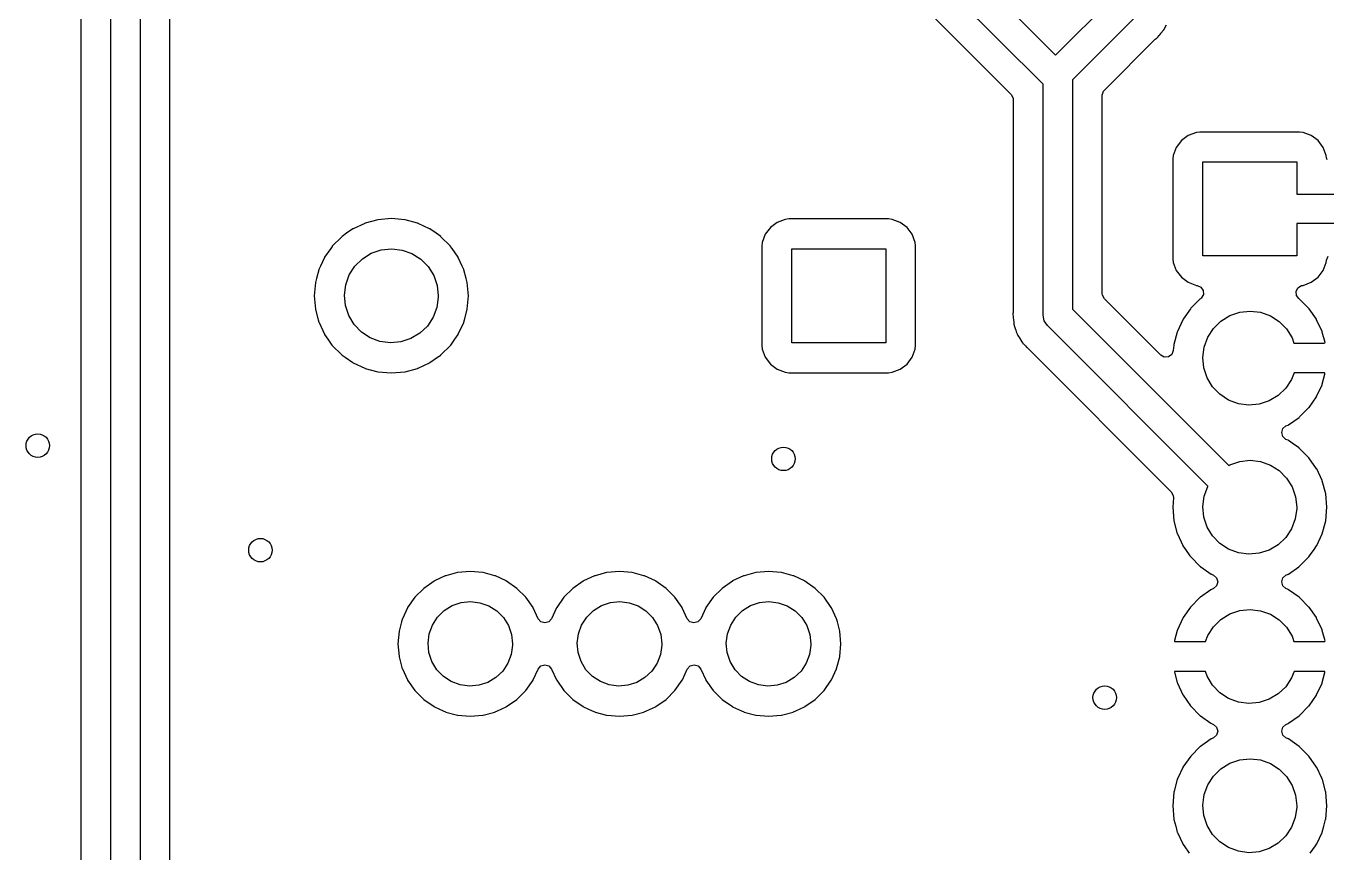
# Model space of a CAD drawing. Extents: x 10 to 287, y -200 to -10.
# Drawn here: x 137.47 to 159.62, y -94.08 to -80.01 of the extents above; entities that cross this region are included whole.
import ezdxf

# ---------------------------------------------------------------- set-up
doc = ezdxf.new("R2010")
doc.units = 0
doc.layers.add('BLACK', color=7, linetype='CONTINUOUS')

msp = doc.modelspace()

# ---------------------------------------------------------------- linework, layer by layer
at = {"layer": 'BLACK', "linetype": 'CONTINUOUS'}
for p, q in [((141.272, -66.7732), (155.003, -80.5038)), ((154.79, -80.9982), (140.992, -67.2)), ((140.818, -67.7454), (154.245, -81.1719)), ((138.401, -75.9229), (138.401, -95.4429)), ((138.91, -95.51), (138.91, -75.91)), ((139.41, -76.0136), (139.41, -95.4064)), ((139.918, -95.1436), (139.918, -76.2764)), ((155.003, -80.5038), (155.96, -79.5464)), ((156.387, -79.8268), (155.29, -80.9236)), ((156.86, -80.0513), (156.891, -79.9851)), ((156.731, -80.2085), (156.736, -80.2029)), ((156.736, -80.2029), (156.765, -80.1682)), ((156.736, -80.2029), (156.736, -80.2029)), ((156.765, -80.1682), (156.772, -80.1607)), ((156.772, -80.1607), (156.778, -80.155)), ((156.778, -80.155), (156.795, -80.1327)), ((156.795, -80.1327), (156.798, -80.1293)), ((156.798, -80.1293), (156.841, -80.0793)), ((156.841, -80.0793), (156.845, -80.0737)), ((156.841, -80.0793), (156.841, -80.0793)), ((156.845, -80.0737), (156.849, -80.0672)), ((156.849, -80.0672), (156.852, -80.0622)), ((156.852, -80.0622), (156.855, -80.057)), ((156.855, -80.057), (156.86, -80.0513)), ((155.835, -81.0973), (156.699, -80.2338)), ((156.699, -80.2338), (156.713, -80.2214)), ((156.713, -80.2214), (156.725, -80.2129)), ((156.725, -80.2128), (156.731, -80.2085)), ((156.725, -80.2129), (156.725, -80.2128)), ((154.79, -84.93), (154.79, -80.9982)), ((155.29, -80.9236), (155.29, -84.8264)), ((154.245, -81.1719), (154.279, -81.2342)), ((154.279, -81.2342), (154.281, -81.261)), ((154.281, -81.261), (154.281, -84.8629)), ((155.798, -81.1864), (155.819, -81.1183)), ((155.798, -84.5636), (155.798, -81.1864)), ((155.819, -81.1183), (155.835, -81.0973)), ((157.147, -81.9567), (157.059, -82.0733)), ((157.263, -81.8694), (157.147, -81.9567)), ((157.4, -81.8183), (157.263, -81.8694)), ((157.462, -81.8115), (157.4, -81.8183)), ((159.158, -81.8115), (157.462, -81.8115)), ((159.22, -81.8183), (159.158, -81.8115)), ((159.357, -81.8694), (159.22, -81.8183)), ((159.473, -81.9567), (159.357, -81.8694)), ((159.561, -82.0733), (159.473, -81.9567)), ((157.059, -82.0733), (157.008, -82.2097)), ((159.612, -82.2097), (159.561, -82.0733)), ((157.008, -82.2097), (157.001, -82.2719)), ((157.001, -82.2719), (157.001, -83.9681)), ((157.51, -83.92), (157.51, -82.32)), ((157.51, -82.32), (159.11, -82.32)), ((159.11, -82.32), (159.11, -82.87)), ((159.613, -82.2175), (159.612, -82.2097)), ((159.616, -82.2491), (159.613, -82.2175)), ((159.627, -82.2878), (159.616, -82.2491)), ((159.11, -82.87), (160.96, -82.87)), ((143.457, -83.3079), (143.246, -83.3643)), ((143.462, -83.3065), (143.457, -83.3079)), ((143.457, -83.3079), (143.457, -83.3079)), ((143.69, -83.2865), (143.462, -83.3065)), ((143.918, -83.3065), (143.69, -83.2865)), ((143.923, -83.3079), (143.918, -83.3065)), ((144.134, -83.3643), (143.923, -83.3079)), ((143.923, -83.3079), (143.923, -83.3079)), ((150.4, -83.2983), (150.263, -83.3494)), ((150.462, -83.2915), (150.4, -83.2983)), ((152.158, -83.2915), (150.462, -83.2915)), ((152.22, -83.2983), (152.158, -83.2915)), ((152.357, -83.3494), (152.22, -83.2983)), ((143.033, -83.4625), (142.928, -83.5359)), ((143.038, -83.4602), (143.033, -83.4625)), ((143.236, -83.368), (143.038, -83.4602)), ((143.038, -83.4602), (143.038, -83.4602)), ((143.241, -83.3657), (143.236, -83.368)), ((143.236, -83.368), (143.236, -83.368)), ((143.246, -83.3643), (143.241, -83.3657)), ((143.246, -83.3643), (143.246, -83.3643)), ((144.139, -83.3657), (144.134, -83.3643)), ((144.134, -83.3643), (144.134, -83.3643)), ((144.144, -83.368), (144.139, -83.3657)), ((144.342, -83.4602), (144.144, -83.368)), ((144.144, -83.368), (144.144, -83.368)), ((144.347, -83.4625), (144.342, -83.4602)), ((144.342, -83.4602), (144.342, -83.4602)), ((144.452, -83.5359), (144.347, -83.4625)), ((150.147, -83.4367), (150.059, -83.5533)), ((150.263, -83.3494), (150.147, -83.4367)), ((152.473, -83.4367), (152.357, -83.3494)), ((152.561, -83.5533), (152.473, -83.4367)), ((160.856, -83.37), (159.11, -83.37)), ((159.11, -83.37), (159.11, -83.92)), ((142.846, -83.5938), (142.684, -83.7557)), ((142.85, -83.5906), (142.846, -83.5938)), ((142.928, -83.5359), (142.85, -83.5906)), ((142.85, -83.5906), (142.85, -83.5906)), ((144.53, -83.5906), (144.452, -83.5359)), ((144.534, -83.5938), (144.53, -83.5906)), ((144.53, -83.5906), (144.53, -83.5906)), ((144.696, -83.7557), (144.534, -83.5938)), ((150.008, -83.6897), (150.001, -83.7519)), ((150.001, -83.7519), (150.001, -85.4481)), ((150.059, -83.5533), (150.008, -83.6897)), ((152.612, -83.6897), (152.561, -83.5533)), ((152.618, -83.7519), (152.612, -83.6897)), ((152.618, -85.4481), (152.618, -83.7519)), ((142.55, -83.9482), (142.482, -84.0936)), ((142.552, -83.9433), (142.55, -83.9482)), ((142.55, -83.9482), (142.55, -83.9482)), ((142.657, -83.7945), (142.552, -83.9433)), ((142.681, -83.7602), (142.657, -83.7945)), ((142.684, -83.7557), (142.681, -83.7602)), ((142.681, -83.7602), (142.681, -83.7602)), ((143.07, -84.0944), (143.197, -83.9696)), ((143.197, -83.9696), (143.349, -83.8761)), ((143.349, -83.8761), (143.518, -83.8187)), ((143.518, -83.8187), (143.696, -83.8)), ((143.696, -83.8), (143.873, -83.8211)), ((143.873, -83.8211), (144.041, -83.881)), ((144.041, -83.881), (144.191, -83.9765)), ((144.699, -83.7602), (144.696, -83.7557)), ((144.723, -83.7945), (144.699, -83.7602)), ((144.699, -83.7602), (144.699, -83.7602)), ((144.828, -83.9433), (144.723, -83.7945)), ((144.83, -83.9482), (144.828, -83.9433)), ((144.898, -84.0936), (144.83, -83.9482)), ((144.83, -83.9482), (144.83, -83.9482)), ((150.51, -85.4), (150.51, -83.8)), ((150.51, -83.8), (152.11, -83.8)), ((152.11, -83.8), (152.11, -85.4)), ((157.001, -83.9681), (157.008, -84.0303)), ((159.11, -83.92), (157.51, -83.92)), ((159.616, -83.9909), (159.643, -83.9253)), ((142.454, -84.1561), (142.415, -84.3038)), ((142.456, -84.1508), (142.454, -84.1561)), ((142.454, -84.1561), (142.454, -84.1561)), ((142.482, -84.0936), (142.456, -84.1508)), ((142.973, -84.2443), (143.07, -84.0944)), ((144.191, -83.9765), (144.317, -84.1031)), ((144.317, -84.1031), (144.411, -84.2543)), ((144.924, -84.1508), (144.898, -84.0936)), ((144.926, -84.1561), (144.924, -84.1508)), ((144.965, -84.3038), (144.926, -84.1561)), ((144.926, -84.1561), (144.926, -84.1561)), ((157.008, -84.0303), (157.059, -84.1667)), ((157.059, -84.1667), (157.147, -84.2833)), ((159.473, -84.2833), (159.561, -84.1667)), ((159.561, -84.1667), (159.612, -84.0303)), ((159.612, -84.0303), (159.616, -83.9909)), ((142.396, -84.3719), (142.377, -84.6)), ((142.415, -84.3038), (142.396, -84.3719)), ((142.89, -84.5888), (142.912, -84.4119)), ((142.912, -84.4119), (142.973, -84.2443)), ((144.411, -84.2543), (144.47, -84.4228)), ((144.984, -84.3719), (144.965, -84.3038)), ((145.003, -84.6), (144.984, -84.3719)), ((157.147, -84.2833), (157.263, -84.3706)), ((157.263, -84.3706), (157.4, -84.4217)), ((159.22, -84.4217), (159.357, -84.3706)), ((159.357, -84.3706), (159.473, -84.2833)), ((142.377, -84.6), (142.396, -84.8281)), ((142.907, -84.7663), (142.89, -84.5888)), ((144.49, -84.6223), (144.465, -84.799)), ((144.47, -84.4228), (144.49, -84.6)), ((144.49, -84.6), (144.49, -84.6223)), ((144.984, -84.8281), (145.003, -84.6)), ((155.801, -84.5904), (155.798, -84.5636)), ((155.835, -84.6527), (155.801, -84.5904)), ((157.4, -84.4217), (157.411, -84.423)), ((157.411, -84.423), (157.414, -84.4241)), ((157.414, -84.4241), (157.415, -84.4244)), ((157.415, -84.4244), (157.415, -84.4246)), ((157.415, -84.4246), (157.477, -84.4502)), ((157.477, -84.4502), (157.517, -84.5086)), ((157.52, -84.5796), (157.483, -84.6406)), ((157.517, -84.5086), (157.52, -84.5796)), ((159.098, -84.5254), (159.13, -84.462)), ((159.106, -84.596), (159.098, -84.5254)), ((159.146, -84.6465), (159.106, -84.596)), ((159.13, -84.462), (159.192, -84.4261)), ((159.192, -84.4261), (159.209, -84.423)), ((159.209, -84.423), (159.22, -84.4217)), ((142.396, -84.8281), (142.398, -84.8334)), ((142.398, -84.8334), (142.398, -84.8334)), ((142.398, -84.8334), (142.445, -85.0082)), ((142.964, -84.9356), (142.907, -84.7663)), ((144.465, -84.799), (144.402, -84.9657)), ((144.935, -85.0082), (144.982, -84.8334)), ((144.982, -84.8334), (144.984, -84.8281)), ((144.982, -84.8334), (144.982, -84.8334)), ((155.29, -84.8264), (157.951, -87.4874)), ((156.794, -85.6108), (155.835, -84.6527)), ((157.301, -84.8205), (157.176, -84.999)), ((157.308, -84.8121), (157.301, -84.8205)), ((157.462, -84.6581), (157.308, -84.8121)), ((157.473, -84.6491), (157.462, -84.6581)), ((157.483, -84.6406), (157.473, -84.6491)), ((158.138, -84.8787), (158.316, -84.86)), ((158.316, -84.86), (158.493, -84.8811)), ((159.145, -84.6475), (159.146, -84.6465)), ((159.158, -84.6581), (159.145, -84.6475)), ((159.312, -84.8121), (159.158, -84.6581)), ((159.319, -84.8205), (159.312, -84.8121)), ((159.444, -84.999), (159.319, -84.8205)), ((142.445, -85.0082), (142.456, -85.0492)), ((142.456, -85.0492), (142.458, -85.0542)), ((142.458, -85.0542), (142.458, -85.0542)), ((142.458, -85.0542), (142.55, -85.2518)), ((143.056, -85.0881), (142.964, -84.9356)), ((144.402, -84.9657), (144.303, -85.1142)), ((144.83, -85.2518), (144.922, -85.0542)), ((144.922, -85.0542), (144.924, -85.0492)), ((144.922, -85.0542), (144.922, -85.0542)), ((144.924, -85.0492), (144.935, -85.0082)), ((154.28, -84.8819), (154.277, -84.9033)), ((154.277, -84.9033), (154.277, -84.9106)), ((154.277, -84.9106), (154.277, -84.9106)), ((154.277, -84.9106), (154.281, -84.956)), ((154.281, -84.8629), (154.28, -84.8819)), ((154.281, -84.956), (154.281, -84.9662)), ((154.281, -84.9662), (154.281, -84.9743)), ((154.281, -84.9743), (154.282, -84.9779)), ((154.282, -84.9779), (154.285, -85.0025)), ((154.285, -85.0025), (154.285, -85.0069)), ((154.285, -85.0069), (154.289, -85.0492)), ((154.289, -85.0492), (154.291, -85.0796)), ((154.291, -85.0796), (154.293, -85.0866)), ((154.809, -85.0257), (154.79, -84.93)), ((154.863, -85.1068), (154.809, -85.0257)), ((157.171, -85.0085), (157.079, -85.2059)), ((157.176, -84.999), (157.171, -85.0085)), ((157.69, -85.1544), (157.817, -85.0296)), ((157.817, -85.0296), (157.969, -84.9361)), ((157.969, -84.9361), (158.138, -84.8787)), ((158.493, -84.8811), (158.661, -84.941)), ((158.661, -84.941), (158.811, -85.0365)), ((158.811, -85.0365), (158.937, -85.1631)), ((159.449, -85.0085), (159.444, -84.999)), ((159.541, -85.2059), (159.449, -85.0085)), ((142.55, -85.2518), (142.55, -85.2518)), ((142.55, -85.2518), (142.552, -85.2567)), ((142.552, -85.2567), (142.608, -85.3367)), ((143.18, -85.2164), (143.056, -85.0881)), ((143.329, -85.3141), (143.18, -85.2164)), ((144.174, -85.2372), (144.02, -85.3285)), ((144.303, -85.1142), (144.174, -85.2372)), ((144.772, -85.3367), (144.828, -85.2567)), ((144.828, -85.2567), (144.83, -85.2518)), ((144.83, -85.2518), (144.83, -85.2518)), ((154.293, -85.0866), (154.295, -85.0926)), ((154.295, -85.0926), (154.296, -85.0984)), ((154.296, -85.0984), (154.297, -85.1057)), ((154.297, -85.1057), (154.322, -85.1743)), ((154.322, -85.1743), (154.323, -85.1785)), ((154.323, -85.1785), (154.334, -85.2108)), ((154.334, -85.2108), (154.346, -85.2479)), ((154.346, -85.2479), (154.349, -85.2542)), ((154.349, -85.2542), (154.352, -85.2596)), ((154.352, -85.2596), (154.355, -85.2651)), ((154.355, -85.2651), (154.357, -85.2719)), ((154.357, -85.2719), (154.361, -85.2781)), ((154.361, -85.2781), (154.361, -85.2781)), ((154.361, -85.2781), (154.397, -85.333)), ((157.596, -87.8398), (154.863, -85.1068)), ((157.075, -85.2162), (157.018, -85.4267)), ((157.079, -85.2059), (157.075, -85.2162)), ((157.532, -85.4719), (157.593, -85.3043)), ((157.593, -85.3043), (157.69, -85.1544)), ((158.937, -85.1631), (159.031, -85.3143)), ((159.545, -85.2162), (159.541, -85.2059)), ((159.593, -85.3935), (159.545, -85.2162)), ((142.608, -85.3367), (142.679, -85.4375)), ((142.679, -85.4375), (142.684, -85.4443)), ((142.684, -85.4443), (142.846, -85.6062)), ((143.496, -85.3762), (143.329, -85.3141)), ((143.673, -85.3998), (143.496, -85.3762)), ((143.851, -85.3837), (143.673, -85.3998)), ((144.02, -85.3285), (143.851, -85.3837)), ((144.534, -85.6062), (144.696, -85.4443)), ((144.696, -85.4443), (144.701, -85.4375)), ((144.701, -85.4375), (144.772, -85.3367)), ((150.001, -85.4481), (150.008, -85.5103)), ((150.008, -85.5103), (150.059, -85.6467)), ((152.11, -85.4), (150.51, -85.4)), ((152.561, -85.6467), (152.612, -85.5103)), ((152.612, -85.5103), (152.618, -85.4481)), ((154.397, -85.333), (154.4, -85.3367)), ((154.4, -85.3367), (154.437, -85.3991)), ((154.437, -85.3991), (154.441, -85.4033)), ((154.441, -85.4033), (154.441, -85.4033)), ((154.441, -85.4033), (154.445, -85.4075)), ((154.445, -85.4075), (154.445, -85.4075)), ((154.445, -85.4075), (154.447, -85.4105)), ((154.447, -85.4105), (154.45, -85.4137)), ((154.45, -85.4137), (154.454, -85.4199)), ((154.454, -85.4199), (154.488, -85.4515)), ((154.488, -85.4515), (154.51, -85.4731)), ((154.51, -85.4731), (154.513, -85.4755)), ((154.513, -85.4755), (156.974, -87.937)), ((157.016, -85.4375), (157.008, -85.5327)), ((157.018, -85.4267), (157.016, -85.4375)), ((157.51, -85.6488), (157.532, -85.4719)), ((159.031, -85.3143), (159.063, -85.406)), ((159.063, -85.406), (159.578, -85.406)), ((159.578, -85.406), (159.591, -85.402)), ((159.591, -85.402), (159.593, -85.3935)), ((142.846, -85.6062), (142.85, -85.6094)), ((142.85, -85.6094), (142.85, -85.6094)), ((142.85, -85.6094), (142.904, -85.6467)), ((142.904, -85.6467), (143.033, -85.7375)), ((143.033, -85.7375), (143.038, -85.7398)), ((143.038, -85.7398), (143.038, -85.7398)), ((143.038, -85.7398), (143.236, -85.832)), ((144.144, -85.832), (144.342, -85.7398)), ((144.342, -85.7398), (144.347, -85.7375)), ((144.342, -85.7398), (144.342, -85.7398)), ((144.347, -85.7375), (144.476, -85.6467)), ((144.476, -85.6467), (144.53, -85.6094)), ((144.53, -85.6094), (144.534, -85.6062)), ((144.53, -85.6094), (144.53, -85.6094)), ((150.059, -85.6467), (150.147, -85.7633)), ((152.473, -85.7633), (152.561, -85.6467)), ((156.854, -85.6444), (156.794, -85.6108)), ((156.925, -85.6405), (156.854, -85.6444)), ((156.982, -85.5988), (156.925, -85.6405)), ((157.008, -85.5327), (156.982, -85.5988)), ((157.527, -85.8263), (157.51, -85.6488)), ((143.236, -85.832), (143.241, -85.8343)), ((143.241, -85.8343), (143.246, -85.8357)), ((143.246, -85.8357), (143.246, -85.8357)), ((143.246, -85.8357), (143.457, -85.8921)), ((143.457, -85.8921), (143.457, -85.8921)), ((143.457, -85.8921), (143.462, -85.8935)), ((143.462, -85.8935), (143.69, -85.9135)), ((143.69, -85.9135), (143.918, -85.8935)), ((143.918, -85.8935), (143.923, -85.8921)), ((143.923, -85.8921), (144.134, -85.8357)), ((143.923, -85.8921), (143.923, -85.8921)), ((144.134, -85.8357), (144.139, -85.8343)), ((144.134, -85.8357), (144.134, -85.8357)), ((144.139, -85.8343), (144.144, -85.832)), ((150.147, -85.7633), (150.263, -85.8506)), ((150.263, -85.8506), (150.4, -85.9017)), ((150.4, -85.9017), (150.462, -85.9085)), ((150.462, -85.9085), (152.158, -85.9085)), ((152.158, -85.9085), (152.22, -85.9017)), ((152.22, -85.9017), (152.357, -85.8506)), ((152.357, -85.8506), (152.473, -85.7633)), ((157.584, -85.9956), (157.527, -85.8263)), ((159.064, -85.914), (159.022, -86.0257)), ((159.583, -85.914), (159.064, -85.914)), ((159.545, -86.1038), (159.591, -85.9315)), ((159.591, -85.9174), (159.583, -85.914)), ((159.591, -85.9315), (159.591, -85.9174)), ((157.676, -86.1481), (157.584, -85.9956)), ((157.8, -86.2764), (157.676, -86.1481)), ((158.923, -86.1742), (158.794, -86.2972)), ((159.022, -86.0257), (158.923, -86.1742)), ((159.449, -86.3115), (159.541, -86.1141)), ((159.541, -86.1141), (159.545, -86.1038)), ((157.949, -86.3741), (157.8, -86.2764)), ((158.116, -86.4362), (157.949, -86.3741)), ((158.64, -86.3885), (158.471, -86.4437)), ((158.794, -86.2972), (158.64, -86.3885)), ((159.319, -86.4995), (159.444, -86.321)), ((159.444, -86.321), (159.449, -86.3115)), ((158.293, -86.4598), (158.116, -86.4362)), ((158.471, -86.4437), (158.293, -86.4598)), ((159.158, -86.6619), (159.312, -86.5079)), ((159.312, -86.5079), (159.319, -86.4995)), ((158.875, -86.8608), (158.927, -86.8155)), ((158.927, -86.8155), (158.962, -86.7994)), ((158.962, -86.7994), (158.971, -86.7939)), ((158.971, -86.7939), (159.149, -86.669)), ((159.149, -86.669), (159.158, -86.6619)), ((158.854, -86.9287), (158.875, -86.8608)), ((158.874, -86.997), (158.854, -86.9287)), ((158.927, -87.0439), (158.874, -86.997)), ((158.962, -87.0602), (158.927, -87.0439)), ((158.967, -87.0625), (158.962, -87.0602)), ((158.962, -87.0602), (158.962, -87.0602)), ((159.072, -87.1359), (158.967, -87.0625)), ((159.15, -87.1906), (159.072, -87.1359)), ((159.154, -87.1938), (159.15, -87.1906)), ((159.15, -87.1906), (159.15, -87.1906)), ((159.316, -87.3557), (159.154, -87.1938)), ((157.951, -87.4874), (157.969, -87.4761)), ((157.969, -87.4761), (158.138, -87.4187)), ((158.138, -87.4187), (158.316, -87.4)), ((158.316, -87.4), (158.493, -87.4211)), ((158.493, -87.4211), (158.661, -87.481)), ((158.661, -87.481), (158.811, -87.5765)), ((159.448, -87.5433), (159.316, -87.3557)), ((158.811, -87.5765), (158.937, -87.7031)), ((158.937, -87.7031), (159.031, -87.8543)), ((159.45, -87.5482), (159.448, -87.5433)), ((159.542, -87.7458), (159.45, -87.5482)), ((159.45, -87.5482), (159.45, -87.5482)), ((156.974, -87.937), (157.008, -87.9993)), ((157.532, -88.0119), (157.593, -87.8443)), ((157.593, -87.8443), (157.596, -87.8398)), ((159.031, -87.8543), (159.09, -88.0228)), ((159.544, -87.7508), (159.542, -87.7458)), ((159.604, -87.9719), (159.544, -87.7508)), ((157.011, -88.0371), (156.997, -88.2)), ((157.008, -87.9993), (157.011, -88.0371)), ((157.51, -88.1888), (157.532, -88.0119)), ((159.09, -88.0228), (159.11, -88.2)), ((159.623, -88.2), (159.604, -87.9719)), ((156.997, -88.2), (157.016, -88.4281)), ((157.527, -88.3663), (157.51, -88.1888)), ((157.584, -88.5356), (157.527, -88.3663)), ((159.085, -88.399), (159.022, -88.5657)), ((159.11, -88.2223), (159.085, -88.399)), ((159.11, -88.2), (159.11, -88.2223)), ((159.604, -88.4281), (159.623, -88.2)), ((157.016, -88.4281), (157.076, -88.6492)), ((157.676, -88.6881), (157.584, -88.5356)), ((159.022, -88.5657), (158.923, -88.7142)), ((159.544, -88.6492), (159.604, -88.4281)), ((157.076, -88.6492), (157.078, -88.6542)), ((157.078, -88.6542), (157.078, -88.6542)), ((157.078, -88.6542), (157.17, -88.8518)), ((157.8, -88.8164), (157.676, -88.6881)), ((157.949, -88.9141), (157.8, -88.8164)), ((158.794, -88.8372), (158.64, -88.9285)), ((158.923, -88.7142), (158.794, -88.8372)), ((159.45, -88.8518), (159.542, -88.6542)), ((159.542, -88.6542), (159.544, -88.6492)), ((159.542, -88.6542), (159.542, -88.6542)), ((157.17, -88.8518), (157.17, -88.8518)), ((157.17, -88.8518), (157.172, -88.8567)), ((157.172, -88.8567), (157.214, -88.9167)), ((157.214, -88.9167), (157.29, -89.0252)), ((157.29, -89.0252), (157.304, -89.0443)), ((157.304, -89.0443), (157.466, -89.2062)), ((158.116, -88.9762), (157.949, -88.9141)), ((158.293, -88.9998), (158.116, -88.9762)), ((158.471, -88.9837), (158.293, -88.9998)), ((158.64, -88.9285), (158.471, -88.9837)), ((159.154, -89.2062), (159.316, -89.0443)), ((159.316, -89.0443), (159.33, -89.0252)), ((159.33, -89.0252), (159.406, -88.9167)), ((159.406, -88.9167), (159.448, -88.8567)), ((159.448, -88.8567), (159.45, -88.8518)), ((159.45, -88.8518), (159.45, -88.8518)), ((145.035, -89.2918), (144.821, -89.3105)), ((145.249, -89.3105), (145.035, -89.2918)), ((147.575, -89.2918), (147.361, -89.3105)), ((147.789, -89.3105), (147.575, -89.2918)), ((150.115, -89.2918), (149.901, -89.3105)), ((150.329, -89.3105), (150.115, -89.2918)), ((157.466, -89.2062), (157.47, -89.2094)), ((157.47, -89.2094), (157.47, -89.2094)), ((157.47, -89.2094), (157.477, -89.2141)), ((157.477, -89.2141), (157.653, -89.3375)), ((158.967, -89.3375), (159.143, -89.2141)), ((159.143, -89.2141), (159.15, -89.2094)), ((159.15, -89.2094), (159.154, -89.2062)), ((159.15, -89.2094), (159.15, -89.2094)), ((144.418, -89.457), (144.242, -89.5803)), ((144.423, -89.4547), (144.418, -89.457)), ((144.608, -89.3685), (144.423, -89.4547)), ((144.423, -89.4547), (144.423, -89.4547)), ((144.613, -89.3662), (144.608, -89.3685)), ((144.608, -89.3685), (144.608, -89.3685)), ((144.619, -89.3648), (144.613, -89.3662)), ((144.816, -89.312), (144.619, -89.3648)), ((144.619, -89.3648), (144.619, -89.3648)), ((144.821, -89.3105), (144.816, -89.312)), ((144.816, -89.312), (144.816, -89.312)), ((145.254, -89.312), (145.249, -89.3105)), ((145.451, -89.3648), (145.254, -89.312)), ((145.254, -89.312), (145.254, -89.312)), ((145.457, -89.3662), (145.451, -89.3648)), ((145.451, -89.3648), (145.451, -89.3648)), ((145.462, -89.3685), (145.457, -89.3662)), ((145.647, -89.4547), (145.462, -89.3685)), ((145.462, -89.3685), (145.462, -89.3685)), ((145.652, -89.457), (145.647, -89.4547)), ((145.647, -89.4547), (145.647, -89.4547)), ((145.828, -89.5803), (145.652, -89.457)), ((146.958, -89.457), (146.782, -89.5803)), ((146.963, -89.4547), (146.958, -89.457)), ((147.148, -89.3685), (146.963, -89.4547)), ((146.963, -89.4547), (146.963, -89.4547)), ((147.153, -89.3662), (147.148, -89.3685)), ((147.148, -89.3685), (147.148, -89.3685)), ((147.159, -89.3648), (147.153, -89.3662)), ((147.356, -89.312), (147.159, -89.3648)), ((147.159, -89.3648), (147.159, -89.3648)), ((147.361, -89.3105), (147.356, -89.312)), ((147.356, -89.312), (147.356, -89.312)), ((147.794, -89.312), (147.789, -89.3105)), ((147.991, -89.3648), (147.794, -89.312)), ((147.794, -89.312), (147.794, -89.312)), ((147.997, -89.3662), (147.991, -89.3648)), ((147.991, -89.3648), (147.991, -89.3648)), ((148.002, -89.3685), (147.997, -89.3662)), ((148.187, -89.4547), (148.002, -89.3685)), ((148.002, -89.3685), (148.002, -89.3685)), ((148.192, -89.457), (148.187, -89.4547)), ((148.187, -89.4547), (148.187, -89.4547)), ((148.368, -89.5803), (148.192, -89.457)), ((149.498, -89.457), (149.322, -89.5803)), ((149.503, -89.4547), (149.498, -89.457)), ((149.688, -89.3685), (149.503, -89.4547)), ((149.503, -89.4547), (149.503, -89.4547)), ((149.693, -89.3662), (149.688, -89.3685)), ((149.688, -89.3685), (149.688, -89.3685)), ((149.699, -89.3648), (149.693, -89.3662)), ((149.896, -89.312), (149.699, -89.3648)), ((149.699, -89.3648), (149.699, -89.3648)), ((149.901, -89.3105), (149.896, -89.312)), ((149.896, -89.312), (149.896, -89.312)), ((150.334, -89.312), (150.329, -89.3105)), ((150.531, -89.3648), (150.334, -89.312)), ((150.334, -89.312), (150.334, -89.312)), ((150.537, -89.3662), (150.531, -89.3648)), ((150.531, -89.3648), (150.531, -89.3648)), ((150.542, -89.3685), (150.537, -89.3662)), ((150.727, -89.4547), (150.542, -89.3685)), ((150.542, -89.3685), (150.542, -89.3685)), ((150.732, -89.457), (150.727, -89.4547)), ((150.727, -89.4547), (150.727, -89.4547)), ((150.908, -89.5803), (150.732, -89.457)), ((157.653, -89.3375), (157.658, -89.3398)), ((157.658, -89.3398), (157.658, -89.3398)), ((157.658, -89.3398), (157.693, -89.3561)), ((157.693, -89.3561), (157.746, -89.403)), ((157.766, -89.4713), (157.745, -89.5392)), ((157.746, -89.403), (157.766, -89.4713)), ((158.854, -89.4693), (158.875, -89.4013)), ((158.874, -89.5376), (158.854, -89.4693)), ((158.875, -89.4013), (158.927, -89.3561)), ((158.927, -89.3561), (158.962, -89.3398)), ((158.962, -89.3398), (158.967, -89.3375)), ((158.962, -89.3398), (158.962, -89.3398)), ((144.09, -89.7323), (143.967, -89.9084)), ((144.242, -89.5803), (144.09, -89.7323)), ((145.98, -89.7323), (145.828, -89.5803)), ((146.103, -89.9084), (145.98, -89.7323)), ((146.63, -89.7323), (146.507, -89.9084)), ((146.782, -89.5803), (146.63, -89.7323)), ((148.52, -89.7323), (148.368, -89.5803)), ((148.643, -89.9084), (148.52, -89.7323)), ((149.17, -89.7323), (149.047, -89.9084)), ((149.322, -89.5803), (149.17, -89.7323)), ((151.06, -89.7323), (150.908, -89.5803)), ((151.183, -89.9084), (151.06, -89.7323)), ((157.471, -89.731), (157.462, -89.7381)), ((157.649, -89.6061), (157.471, -89.731)), ((157.658, -89.6006), (157.649, -89.6061)), ((157.693, -89.5845), (157.658, -89.6006)), ((157.745, -89.5392), (157.693, -89.5845)), ((158.927, -89.5845), (158.874, -89.5376)), ((158.962, -89.6006), (158.927, -89.5845)), ((158.971, -89.6061), (158.962, -89.6006)), ((159.149, -89.731), (158.971, -89.6061)), ((159.158, -89.7381), (159.149, -89.731)), ((143.965, -89.9134), (143.879, -90.0968)), ((143.967, -89.9084), (143.965, -89.9134)), ((143.965, -89.9134), (143.965, -89.9134)), ((144.592, -89.9576), (144.728, -89.8735)), ((144.728, -89.8735), (144.88, -89.8218)), ((144.88, -89.8218), (145.04, -89.805)), ((145.04, -89.805), (145.199, -89.824)), ((145.199, -89.824), (145.351, -89.8779)), ((145.351, -89.8779), (145.486, -89.9639)), ((146.105, -89.9134), (146.103, -89.9084)), ((146.191, -90.0968), (146.105, -89.9134)), ((146.105, -89.9134), (146.105, -89.9134)), ((146.505, -89.9134), (146.419, -90.0968)), ((146.507, -89.9084), (146.505, -89.9134)), ((146.505, -89.9134), (146.505, -89.9134)), ((147.132, -89.9576), (147.268, -89.8735)), ((147.268, -89.8735), (147.42, -89.8218)), ((147.42, -89.8218), (147.58, -89.805)), ((147.58, -89.805), (147.739, -89.824)), ((147.739, -89.824), (147.891, -89.8779)), ((147.891, -89.8779), (148.026, -89.9639)), ((148.645, -89.9134), (148.643, -89.9084)), ((148.731, -90.0968), (148.645, -89.9134)), ((148.645, -89.9134), (148.645, -89.9134)), ((149.045, -89.9134), (148.959, -90.0968)), ((149.047, -89.9084), (149.045, -89.9134)), ((149.045, -89.9134), (149.045, -89.9134)), ((149.672, -89.9576), (149.808, -89.8735)), ((149.808, -89.8735), (149.96, -89.8218)), ((149.96, -89.8218), (150.12, -89.805)), ((150.12, -89.805), (150.279, -89.824)), ((150.279, -89.824), (150.431, -89.8779)), ((150.431, -89.8779), (150.566, -89.9639)), ((151.185, -89.9134), (151.183, -89.9084)), ((151.271, -90.0968), (151.185, -89.9134)), ((151.185, -89.9134), (151.185, -89.9134)), ((157.301, -89.9005), (157.176, -90.079)), ((157.308, -89.8921), (157.301, -89.9005)), ((157.462, -89.7381), (157.308, -89.8921)), ((158.138, -89.9587), (158.316, -89.94)), ((158.316, -89.94), (158.493, -89.9611)), ((159.312, -89.8921), (159.158, -89.7381)), ((159.319, -89.9005), (159.312, -89.8921)), ((159.444, -90.079), (159.319, -89.9005)), ((143.864, -90.15), (143.821, -90.3109)), ((143.875, -90.1085), (143.864, -90.15)), ((143.876, -90.1032), (143.875, -90.1085)), ((143.875, -90.1085), (143.875, -90.1085)), ((143.879, -90.0968), (143.876, -90.1032)), ((144.39, -90.2049), (144.477, -90.0699)), ((144.477, -90.0699), (144.592, -89.9576)), ((145.486, -89.9639), (145.599, -90.0778)), ((145.599, -90.0778), (145.684, -90.2139)), ((146.236, -90.149), (146.191, -90.0968)), ((146.304, -90.1695), (146.236, -90.149)), ((146.372, -90.15), (146.304, -90.1695)), ((146.419, -90.0968), (146.372, -90.15)), ((146.93, -90.2049), (147.017, -90.0699)), ((147.017, -90.0699), (147.132, -89.9576)), ((148.026, -89.9639), (148.139, -90.0778)), ((148.139, -90.0778), (148.224, -90.2139)), ((148.776, -90.149), (148.731, -90.0968)), ((148.844, -90.1695), (148.776, -90.149)), ((148.912, -90.15), (148.844, -90.1695)), ((148.959, -90.0968), (148.912, -90.15)), ((149.47, -90.2049), (149.557, -90.0699)), ((149.557, -90.0699), (149.672, -89.9576)), ((150.566, -89.9639), (150.679, -90.0778)), ((150.679, -90.0778), (150.764, -90.2139)), ((151.274, -90.1032), (151.271, -90.0968)), ((151.275, -90.1085), (151.274, -90.1032)), ((151.286, -90.15), (151.275, -90.1085)), ((151.275, -90.1085), (151.275, -90.1085)), ((151.329, -90.3109), (151.286, -90.15)), ((157.171, -90.0885), (157.079, -90.2859)), ((157.176, -90.079), (157.171, -90.0885)), ((157.69, -90.2344), (157.817, -90.1096)), ((157.817, -90.1096), (157.969, -90.0161)), ((157.969, -90.0161), (158.138, -89.9587)), ((158.493, -89.9611), (158.661, -90.021)), ((158.661, -90.021), (158.811, -90.1165)), ((158.811, -90.1165), (158.937, -90.2431)), ((159.449, -90.0885), (159.444, -90.079)), ((159.541, -90.2859), (159.449, -90.0885)), ((143.821, -90.3109), (143.802, -90.525)), ((144.315, -90.5149), (144.335, -90.3557)), ((144.335, -90.3557), (144.39, -90.2049)), ((145.684, -90.2139), (145.737, -90.3655)), ((145.737, -90.3655), (145.755, -90.525)), ((146.855, -90.5149), (146.875, -90.3557)), ((146.875, -90.3557), (146.93, -90.2049)), ((148.224, -90.2139), (148.277, -90.3655)), ((148.277, -90.3655), (148.295, -90.525)), ((149.395, -90.5149), (149.415, -90.3557)), ((149.415, -90.3557), (149.47, -90.2049)), ((150.764, -90.2139), (150.817, -90.3655)), ((150.817, -90.3655), (150.835, -90.525)), ((151.348, -90.525), (151.329, -90.3109)), ((157.075, -90.2962), (157.029, -90.4685)), ((157.079, -90.2859), (157.075, -90.2962)), ((157.556, -90.486), (157.593, -90.3843)), ((157.593, -90.3843), (157.69, -90.2344)), ((158.937, -90.2431), (159.031, -90.3943)), ((159.031, -90.3943), (159.063, -90.486)), ((159.545, -90.2962), (159.541, -90.2859)), ((159.593, -90.4735), (159.545, -90.2962)), ((143.802, -90.525), (143.821, -90.7391)), ((144.331, -90.6747), (144.315, -90.5149)), ((145.755, -90.5451), (145.732, -90.7041)), ((145.755, -90.525), (145.755, -90.5451)), ((146.871, -90.6747), (146.855, -90.5149)), ((148.295, -90.5451), (148.272, -90.7041)), ((148.295, -90.525), (148.295, -90.5451)), ((149.411, -90.6747), (149.395, -90.5149)), ((150.835, -90.5451), (150.812, -90.7041)), ((150.835, -90.525), (150.835, -90.5451)), ((151.329, -90.7391), (151.348, -90.525)), ((157.029, -90.4685), (157.029, -90.4826)), ((157.029, -90.4826), (157.037, -90.486)), ((157.037, -90.486), (157.556, -90.486)), ((159.063, -90.486), (159.578, -90.486)), ((159.578, -90.486), (159.591, -90.482)), ((159.591, -90.482), (159.593, -90.4735)), ((143.821, -90.7391), (143.822, -90.7445)), ((143.822, -90.7445), (143.822, -90.7445)), ((143.822, -90.7445), (143.871, -90.9285)), ((144.381, -90.827), (144.331, -90.6747)), ((144.465, -90.9643), (144.381, -90.827)), ((145.732, -90.7041), (145.675, -90.8541)), ((146.921, -90.827), (146.871, -90.6747)), ((147.005, -90.9643), (146.921, -90.827)), ((148.272, -90.7041), (148.215, -90.8541)), ((149.461, -90.827), (149.411, -90.6747)), ((149.545, -90.9643), (149.461, -90.827)), ((150.812, -90.7041), (150.755, -90.8541)), ((151.279, -90.9285), (151.328, -90.7445)), ((151.328, -90.7445), (151.329, -90.7391)), ((151.328, -90.7445), (151.328, -90.7445)), ((143.871, -90.9285), (143.876, -90.9468)), ((143.876, -90.9468), (143.879, -90.9518)), ((143.879, -90.9518), (143.879, -90.9518)), ((143.879, -90.9518), (143.964, -91.1362)), ((144.576, -91.0798), (144.465, -90.9643)), ((145.587, -90.9878), (145.47, -91.0985)), ((145.675, -90.8541), (145.587, -90.9878)), ((146.106, -91.1362), (146.191, -90.9532)), ((146.191, -90.9532), (146.238, -90.9)), ((146.238, -90.9), (146.306, -90.8805)), ((146.306, -90.8805), (146.374, -90.901)), ((146.374, -90.901), (146.419, -90.9532)), ((146.419, -90.9532), (146.504, -91.1362)), ((147.116, -91.0798), (147.005, -90.9643)), ((148.127, -90.9878), (148.01, -91.0985)), ((148.215, -90.8541), (148.127, -90.9878)), ((148.646, -91.1362), (148.731, -90.9532)), ((148.731, -90.9532), (148.778, -90.9)), ((148.778, -90.9), (148.846, -90.8805)), ((148.846, -90.8805), (148.914, -90.901)), ((148.914, -90.901), (148.959, -90.9532)), ((148.959, -90.9532), (149.044, -91.1362)), ((149.656, -91.0798), (149.545, -90.9643)), ((150.667, -90.9878), (150.55, -91.0985)), ((150.755, -90.8541), (150.667, -90.9878)), ((151.186, -91.1362), (151.271, -90.9518)), ((151.271, -90.9518), (151.272, -90.9518)), ((151.272, -90.9518), (151.274, -90.9468)), ((151.274, -90.9468), (151.279, -90.9285)), ((157.029, -90.998), (157.027, -91.0065)), ((157.027, -91.0065), (157.075, -91.1838)), ((157.042, -90.994), (157.029, -90.998)), ((157.557, -90.994), (157.042, -90.994)), ((157.584, -91.0756), (157.557, -90.994)), ((159.064, -90.994), (159.022, -91.1057)), ((159.583, -90.994), (159.064, -90.994)), ((159.545, -91.1838), (159.591, -91.0115)), ((159.591, -90.9974), (159.583, -90.994)), ((159.591, -91.0115), (159.591, -90.9974)), ((143.964, -91.1362), (143.967, -91.1416)), ((143.967, -91.1416), (144.09, -91.3177)), ((144.71, -91.1677), (144.576, -91.0798)), ((144.861, -91.2236), (144.71, -91.1677)), ((145.02, -91.2448), (144.861, -91.2236)), ((145.18, -91.2303), (145.02, -91.2448)), ((145.332, -91.1807), (145.18, -91.2303)), ((145.47, -91.0985), (145.332, -91.1807)), ((145.98, -91.3177), (146.103, -91.1416)), ((146.103, -91.1416), (146.106, -91.1362)), ((146.504, -91.1362), (146.507, -91.1416)), ((146.507, -91.1416), (146.63, -91.3177)), ((147.25, -91.1677), (147.116, -91.0798)), ((147.401, -91.2236), (147.25, -91.1677)), ((147.56, -91.2448), (147.401, -91.2236)), ((147.72, -91.2303), (147.56, -91.2448)), ((147.872, -91.1807), (147.72, -91.2303)), ((148.01, -91.0985), (147.872, -91.1807)), ((148.52, -91.3177), (148.643, -91.1416)), ((148.643, -91.1416), (148.646, -91.1362)), ((149.044, -91.1362), (149.047, -91.1416)), ((149.047, -91.1416), (149.17, -91.3177)), ((149.79, -91.1677), (149.656, -91.0798)), ((149.941, -91.2236), (149.79, -91.1677)), ((150.1, -91.2448), (149.941, -91.2236)), ((150.26, -91.2303), (150.1, -91.2448)), ((150.412, -91.1807), (150.26, -91.2303)), ((150.55, -91.0985), (150.412, -91.1807)), ((151.06, -91.3177), (151.183, -91.1416)), ((151.183, -91.1416), (151.186, -91.1362)), ((157.075, -91.1838), (157.079, -91.1941)), ((157.079, -91.1941), (157.171, -91.3915)), ((157.676, -91.2281), (157.584, -91.0756)), ((157.8, -91.3564), (157.676, -91.2281)), ((158.923, -91.2542), (158.794, -91.3772)), ((159.022, -91.1057), (158.923, -91.2542)), ((159.449, -91.3915), (159.541, -91.1941)), ((159.541, -91.1941), (159.545, -91.1838)), ((144.09, -91.3177), (144.242, -91.4697)), ((144.242, -91.4697), (144.418, -91.593)), ((145.652, -91.593), (145.828, -91.4697)), ((145.828, -91.4697), (145.98, -91.3177)), ((146.63, -91.3177), (146.782, -91.4697)), ((146.782, -91.4697), (146.958, -91.593)), ((148.192, -91.593), (148.368, -91.4697)), ((148.368, -91.4697), (148.52, -91.3177)), ((149.17, -91.3177), (149.322, -91.4697)), ((149.322, -91.4697), (149.498, -91.593)), ((150.732, -91.593), (150.908, -91.4697)), ((150.908, -91.4697), (151.06, -91.3177)), ((157.171, -91.3915), (157.176, -91.401)), ((157.176, -91.401), (157.301, -91.5795)), ((157.949, -91.4541), (157.8, -91.3564)), ((158.116, -91.5162), (157.949, -91.4541)), ((158.64, -91.4685), (158.471, -91.5237)), ((158.794, -91.3772), (158.64, -91.4685)), ((159.319, -91.5795), (159.444, -91.401)), ((159.444, -91.401), (159.449, -91.3915)), ((144.418, -91.593), (144.423, -91.5953)), ((144.423, -91.5953), (144.423, -91.5953)), ((144.423, -91.5953), (144.573, -91.6651)), ((144.573, -91.6651), (144.613, -91.6838)), ((144.613, -91.6838), (144.619, -91.6852)), ((144.619, -91.6852), (144.619, -91.6852)), ((144.619, -91.6852), (144.816, -91.738)), ((145.254, -91.738), (145.451, -91.6852)), ((145.451, -91.6852), (145.457, -91.6838)), ((145.451, -91.6852), (145.451, -91.6852)), ((145.457, -91.6838), (145.497, -91.6651)), ((145.497, -91.6651), (145.647, -91.5953)), ((145.647, -91.5953), (145.652, -91.593)), ((145.647, -91.5953), (145.647, -91.5953)), ((146.958, -91.593), (146.963, -91.5953)), ((146.963, -91.5953), (146.963, -91.5953)), ((146.963, -91.5953), (147.113, -91.6651)), ((147.113, -91.6651), (147.153, -91.6838)), ((147.153, -91.6838), (147.159, -91.6852)), ((147.159, -91.6852), (147.159, -91.6852)), ((147.159, -91.6852), (147.356, -91.738)), ((147.794, -91.738), (147.991, -91.6852)), ((147.991, -91.6852), (147.997, -91.6838)), ((147.991, -91.6852), (147.991, -91.6852)), ((147.997, -91.6838), (148.037, -91.6651)), ((148.037, -91.6651), (148.187, -91.5953)), ((148.187, -91.5953), (148.192, -91.593)), ((148.187, -91.5953), (148.187, -91.5953)), ((149.498, -91.593), (149.503, -91.5953)), ((149.503, -91.5953), (149.503, -91.5953)), ((149.503, -91.5953), (149.653, -91.6651)), ((149.653, -91.6651), (149.693, -91.6838)), ((149.693, -91.6838), (149.699, -91.6852)), ((149.699, -91.6852), (149.699, -91.6852)), ((149.699, -91.6852), (149.896, -91.738)), ((150.334, -91.738), (150.531, -91.6852)), ((150.531, -91.6852), (150.537, -91.6838)), ((150.531, -91.6852), (150.531, -91.6852)), ((150.537, -91.6838), (150.577, -91.6651)), ((150.577, -91.6651), (150.727, -91.5953)), ((150.727, -91.5953), (150.732, -91.593)), ((150.727, -91.5953), (150.727, -91.5953)), ((157.301, -91.5795), (157.308, -91.5879)), ((157.308, -91.5879), (157.462, -91.7419)), ((158.293, -91.5398), (158.116, -91.5162)), ((158.471, -91.5237), (158.293, -91.5398)), ((159.158, -91.7419), (159.312, -91.5879)), ((159.312, -91.5879), (159.319, -91.5795)), ((144.816, -91.738), (144.816, -91.738)), ((144.816, -91.738), (144.821, -91.7395)), ((144.821, -91.7395), (145.035, -91.7582)), ((145.035, -91.7582), (145.249, -91.7395)), ((145.249, -91.7395), (145.254, -91.738)), ((145.254, -91.738), (145.254, -91.738)), ((147.356, -91.738), (147.356, -91.738)), ((147.356, -91.738), (147.361, -91.7395)), ((147.361, -91.7395), (147.575, -91.7582)), ((147.575, -91.7582), (147.789, -91.7395)), ((147.789, -91.7395), (147.794, -91.738)), ((147.794, -91.738), (147.794, -91.738)), ((149.896, -91.738), (149.896, -91.738)), ((149.896, -91.738), (149.901, -91.7395)), ((149.901, -91.7395), (150.115, -91.7582)), ((150.115, -91.7582), (150.329, -91.7395)), ((150.329, -91.7395), (150.334, -91.738)), ((150.334, -91.738), (150.334, -91.738)), ((157.462, -91.7419), (157.471, -91.749)), ((157.471, -91.749), (157.649, -91.8739)), ((157.649, -91.8739), (157.658, -91.8794)), ((157.658, -91.8794), (157.693, -91.8955)), ((157.693, -91.8955), (157.746, -91.9424)), ((157.746, -91.9424), (157.766, -92.0107)), ((158.854, -92.0087), (158.875, -91.9408)), ((158.875, -91.9408), (158.927, -91.8955)), ((158.927, -91.8955), (158.962, -91.8794)), ((158.962, -91.8794), (158.971, -91.8739)), ((158.971, -91.8739), (159.149, -91.749)), ((159.149, -91.749), (159.158, -91.7419)), ((157.653, -92.1425), (157.548, -92.2159)), ((157.658, -92.1402), (157.653, -92.1425)), ((157.693, -92.1239), (157.658, -92.1402)), ((157.658, -92.1402), (157.658, -92.1402)), ((157.745, -92.0787), (157.693, -92.1239)), ((157.766, -92.0107), (157.745, -92.0787)), ((158.874, -92.077), (158.854, -92.0087)), ((158.927, -92.1239), (158.874, -92.077)), ((158.962, -92.1402), (158.927, -92.1239)), ((158.967, -92.1425), (158.962, -92.1402)), ((158.962, -92.1402), (158.962, -92.1402)), ((159.072, -92.2159), (158.967, -92.1425)), ((157.466, -92.2738), (157.304, -92.4357)), ((157.47, -92.2706), (157.466, -92.2738)), ((157.548, -92.2159), (157.47, -92.2706)), ((157.47, -92.2706), (157.47, -92.2706)), ((159.15, -92.2706), (159.072, -92.2159)), ((159.154, -92.2738), (159.15, -92.2706)), ((159.15, -92.2706), (159.15, -92.2706)), ((159.316, -92.4357), (159.154, -92.2738)), ((157.304, -92.4357), (157.172, -92.6233)), ((157.817, -92.6496), (157.969, -92.5561)), ((157.969, -92.5561), (158.138, -92.4987)), ((158.138, -92.4987), (158.316, -92.48)), ((158.316, -92.48), (158.493, -92.5011)), ((158.493, -92.5011), (158.661, -92.561)), ((158.661, -92.561), (158.811, -92.6565)), ((159.448, -92.6233), (159.316, -92.4357)), ((157.074, -92.8361), (157.022, -93.0312)), ((157.076, -92.8308), (157.074, -92.8361)), ((157.074, -92.8361), (157.074, -92.8361)), ((157.085, -92.8106), (157.076, -92.8308)), ((157.17, -92.6282), (157.085, -92.8106)), ((157.172, -92.6233), (157.17, -92.6282)), ((157.17, -92.6282), (157.17, -92.6282)), ((157.593, -92.9243), (157.69, -92.7744)), ((157.69, -92.7744), (157.817, -92.6496)), ((158.811, -92.6565), (158.937, -92.7831)), ((158.937, -92.7831), (159.031, -92.9343)), ((159.45, -92.6282), (159.448, -92.6233)), ((159.535, -92.8106), (159.45, -92.6282)), ((159.45, -92.6282), (159.45, -92.6282)), ((159.544, -92.8308), (159.535, -92.8106)), ((159.546, -92.8361), (159.544, -92.8308)), ((159.598, -93.0312), (159.546, -92.8361)), ((159.546, -92.8361), (159.546, -92.8361)), ((157.016, -93.0519), (156.997, -93.28)), ((157.022, -93.0312), (157.016, -93.0519)), ((157.532, -93.0919), (157.593, -92.9243)), ((159.031, -92.9343), (159.09, -93.1028)), ((159.604, -93.0519), (159.598, -93.0312)), ((159.623, -93.28), (159.604, -93.0519)), ((156.997, -93.28), (157.016, -93.5081)), ((157.51, -93.2688), (157.532, -93.0919)), ((157.527, -93.4463), (157.51, -93.2688)), ((159.09, -93.1028), (159.11, -93.28)), ((159.11, -93.28), (159.11, -93.3023)), ((159.604, -93.5081), (159.623, -93.28)), ((157.584, -93.6156), (157.527, -93.4463)), ((159.085, -93.479), (159.022, -93.6457)), ((159.11, -93.3023), (159.085, -93.479)), ((157.016, -93.5081), (157.018, -93.5134)), ((157.018, -93.5134), (157.018, -93.5134)), ((157.018, -93.5134), (157.048, -93.6275)), ((157.048, -93.6275), (157.076, -93.7292)), ((157.676, -93.7681), (157.584, -93.6156)), ((159.022, -93.6457), (158.923, -93.7942)), ((159.544, -93.7292), (159.572, -93.6275)), ((159.572, -93.6275), (159.602, -93.5134)), ((159.602, -93.5134), (159.604, -93.5081)), ((159.602, -93.5134), (159.602, -93.5134)), ((157.076, -93.7292), (157.078, -93.7342)), ((157.078, -93.7342), (157.078, -93.7342)), ((157.078, -93.7342), (157.17, -93.9318)), ((157.17, -93.9318), (157.17, -93.9318)), ((157.17, -93.9318), (157.172, -93.9367)), ((157.172, -93.9367), (157.19, -93.9621)), ((157.8, -93.8964), (157.676, -93.7681)), ((157.949, -93.9941), (157.8, -93.8964)), ((158.794, -93.9172), (158.64, -94.0085)), ((158.923, -93.7942), (158.794, -93.9172)), ((159.43, -93.9621), (159.448, -93.9367)), ((159.448, -93.9367), (159.45, -93.9318)), ((159.45, -93.9318), (159.542, -93.7342)), ((159.45, -93.9318), (159.45, -93.9318)), ((159.542, -93.7342), (159.544, -93.7292)), ((159.542, -93.7342), (159.542, -93.7342)), ((157.19, -93.9621), (157.279, -94.0894)), ((158.116, -94.0562), (157.949, -93.9941)), ((158.293, -94.0798), (158.116, -94.0562)), ((158.471, -94.0637), (158.293, -94.0798)), ((158.64, -94.0085), (158.471, -94.0637)), ((159.341, -94.0894), (159.43, -93.9621))]:
    msp.add_line(p, q, dxfattribs=at)
at = {"layer": 'BLACK'}
for centre in [(137.668, -87.15), (150.368, -87.376), (141.46, -88.93), (155.84, -91.44)]:
    msp.add_circle(centre, 0.2, dxfattribs=at)

doc.saveas('drawing.dxf')
